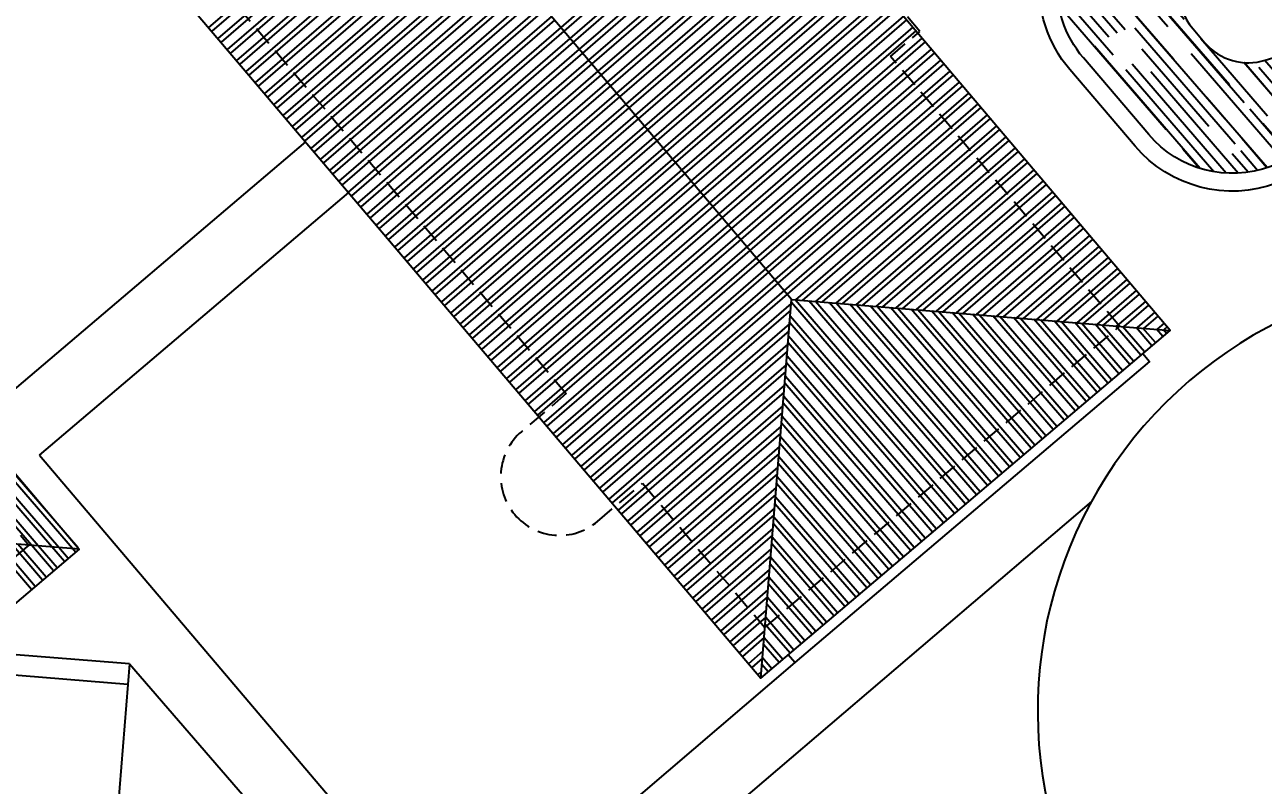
# Model space of a CAD drawing. Extents: x 714896 to 749292, y 8417558 to 8447149.
# Drawn here: x 742079.69 to 742103.91, y 8428947.44 to 8428962.31 of the extents above; entities that cross this region are included whole.
import ezdxf

# ---------------------------------------------------------------- set-up
doc = ezdxf.new("R2010")
doc.units = 0
doc.header["$MEASUREMENT"] = 0
doc.linetypes.add('HIDDEN', pattern=[0.375, 0.25, -0.125])
for name, color, linetype in [('LOTE', 7, 'CONTINUOUS'), ('REFERENCIA', 7, 'CONTINUOUS'), ('TEXTODERUA', 3, 'CONTINUOUS')]:
    doc.layers.add(name, color=color, linetype=linetype)
doc.styles.add('ROMANS', font='ROMANS.SHX', dxfattribs={"height": 1.5})

msp = doc.modelspace()

# ---------------------------------------------------------------- hatches: boundary and pattern name
at = {"layer": 'REFERENCIA'}
h = msp.add_hatch(dxfattribs=at)
h.set_pattern_fill('AR-RROOF', color=120, scale=0.5, angle=130.8484, style=0)
h.set_pattern_definition([(130.848438, (744460.59106, 8429025.0427), (-1.09768756, 0.50505646), [7.5, -1, 2.5, -0.5]), (130.848438, (744459.967, 8429025.3822), (-0.17600402, -0.81317131), [1.5, -0.165, 3, -0.375]), (130.848438, (744460.10605, 8429024.95385), (-1.95396506, 1.747639993), [4, -0.7, 2, -0.5])])
h.paths.add_polyline_path([(742104.227, 8428967.76), (742100.628, 8428964.69, 0.414214), (742100.388, 8428961.659), (742101.668, 8428960.159, 0.314675), (742104.051, 8428959.538, -0.055784), (742106.501, 8428960.146, 0.037734), (742106.376, 8428962.147, 0.046675), (742103.946, 8428961.616, -0.301865), (742102.765, 8428961.954), (742102.532, 8428962.227, -0.414214), (742102.657, 8428963.792), (742105.233, 8428965.989, 0.038342)])
h.paths.add_polyline_path([(742106.011, 8428969.281), (742105.145, 8428968.543, -0.035057), (742106.177, 8428966.794), (742106.577, 8428967.135, -0.414838), (742108.143, 8428967.009), (742110.196, 8428964.593), (742110.203, 8428964.638), (742110.2, 8428964.643), (742110.205, 8428964.646), (742110.233, 8428964.81), (742110.229, 8428964.816), (742110.234, 8428964.819), (742110.255, 8428964.943), (742110.255, 8428964.944), (742110.256, 8428964.945), (742110.196, 8428964.593), (742111.168, 8428963.448), (742111.263, 8428963.474), (742111.264, 8428963.475), (742111.265, 8428963.475), (742111.436, 8428963.522), (742111.439, 8428963.527), (742111.444, 8428963.524), (742111.605, 8428963.568), (742111.608, 8428963.573), (742111.614, 8428963.57), (742111.735, 8428963.604), (742111.735, 8428963.605), (742111.736, 8428963.604), (742111.168, 8428963.448), (742111.871, 8428962.62, -0.732956), (742111.364, 8428961.813, 0.007696), (742110.964, 8428961.91), (742111.059, 8428961.799), (742111.065, 8428961.798), (742111.065, 8428961.792), (742111.146, 8428961.697), (742111.147, 8428961.696), (742111.147, 8428961.695), (742110.964, 8428961.91, 0.064037), (742107.575, 8428962.238, -0.034552), (742107.702, 8428960.241, -0.081764), (742111.354, 8428959.736, 0.257142), (742113.386, 8428960.154), (742113.991, 8428960.67, 0.413589), (742114.178, 8428962.993), (742109.045, 8428969.037, 0.414838)])
h.paths.add_polyline_path([(742107.439, 8428967.995), (742109.66, 8428965.426), (742110.653, 8428966.284), (742108.432, 8428968.853)], flags=24)

# ---------------------------------------------------------------- linework, layer by layer
at = {"layer": 'LOTE'}
for p, q in [((742094.683, 8428956.937), (742083.225, 8428970.428)), ((742079.134, 8428954.884), (742085.179, 8428960.018)), ((742079.976, 8428953.893), (742086.02, 8428959.027)), ((742094.079, 8428949.537), (742094.683, 8428956.937)), ((742094.683, 8428956.937), (742102.083, 8428956.334)), ((742079.976, 8428953.893), (742092.772, 8428938.826)), ((742100.544, 8428952.986), (742089.063, 8428943.194)), ((742080.748, 8428952.057), (742077.225, 8428952.344)), ((742081.736, 8428949.812), (742079.269, 8428950.013)), ((742081.736, 8428949.812), (742081.506, 8428946.99)), ((742081.736, 8428949.812), (742091.893, 8428938.076)), ((742094.742, 8428949.838), (742088.18, 8428944.234)), ((742081.704, 8428949.414), (742079.237, 8428949.615))]:
    msp.add_line(p, q, dxfattribs=at)
at = {"layer": 'LOTE', "color": 30}
for p, q in [((742087.253, 8428965.686), (742083.281, 8428962.252)), ((742087.313, 8428965.614), (742083.342, 8428962.18)), ((742087.435, 8428965.471), (742083.463, 8428962.037)), ((742094.137, 8428965.69), (742090.166, 8428962.256)), ((742094.198, 8428965.618), (742090.226, 8428962.184)), ((742094.319, 8428965.475), (742090.348, 8428962.041)), ((742087.495, 8428965.4), (742083.524, 8428961.966)), ((742087.617, 8428965.257), (742083.645, 8428961.823)), ((742094.38, 8428965.404), (742090.408, 8428961.97)), ((742094.501, 8428965.261), (742090.53, 8428961.827)), ((742087.677, 8428965.186), (742083.706, 8428961.752)), ((742087.799, 8428965.043), (742083.827, 8428961.609)), ((742087.859, 8428964.971), (742083.888, 8428961.537)), ((742094.562, 8428965.189), (742090.59, 8428961.755)), ((742094.683, 8428965.047), (742090.712, 8428961.613)), ((742094.744, 8428964.975), (742090.773, 8428961.541)), ((742087.981, 8428964.828), (742084.009, 8428961.394)), ((742088.041, 8428964.757), (742084.07, 8428961.323)), ((742094.865, 8428964.832), (742090.894, 8428961.398)), ((742094.926, 8428964.761), (742090.955, 8428961.327)), ((742088.163, 8428964.614), (742084.191, 8428961.18)), ((742088.224, 8428964.542), (742084.252, 8428961.108)), ((742095.047, 8428964.618), (742091.076, 8428961.184)), ((742095.108, 8428964.546), (742091.137, 8428961.112)), ((742088.345, 8428964.4), (742084.373, 8428960.966)), ((742088.406, 8428964.328), (742084.434, 8428960.894)), ((742095.23, 8428964.403), (742091.258, 8428960.969)), ((742095.29, 8428964.332), (742091.319, 8428960.898)), ((742088.527, 8428964.185), (742084.556, 8428960.751)), ((742088.588, 8428964.114), (742084.616, 8428960.68)), ((742095.412, 8428964.189), (742091.44, 8428960.755)), ((742095.472, 8428964.118), (742091.501, 8428960.684)), ((742088.709, 8428963.971), (742084.738, 8428960.537)), ((742088.77, 8428963.899), (742084.798, 8428960.465)), ((742095.594, 8428963.975), (742091.622, 8428960.541)), ((742095.654, 8428963.903), (742091.683, 8428960.469)), ((742095.776, 8428963.76), (742091.804, 8428960.326)), ((742088.891, 8428963.756), (742084.92, 8428960.322)), ((742088.952, 8428963.685), (742084.98, 8428960.251)), ((742089.073, 8428963.542), (742085.102, 8428960.108)), ((742095.836, 8428963.689), (742091.865, 8428960.255)), ((742095.958, 8428963.546), (742091.986, 8428960.112)), ((742089.134, 8428963.471), (742085.162, 8428960.037)), ((742089.255, 8428963.328), (742085.284, 8428959.894)), ((742096.018, 8428963.474), (742092.047, 8428960.04)), ((742096.14, 8428963.331), (742092.168, 8428959.898)), ((742089.316, 8428963.256), (742085.344, 8428959.822)), ((742089.437, 8428963.113), (742085.466, 8428959.679)), ((742089.498, 8428963.042), (742085.527, 8428959.608)), ((742096.201, 8428963.26), (742092.229, 8428959.826)), ((742096.322, 8428963.117), (742092.35, 8428959.683)), ((742096.383, 8428963.046), (742092.411, 8428959.612)), ((742089.619, 8428962.899), (742085.648, 8428959.465)), ((742089.68, 8428962.827), (742085.709, 8428959.393)), ((742096.504, 8428962.903), (742092.533, 8428959.469)), ((742096.565, 8428962.831), (742092.593, 8428959.397)), ((742089.801, 8428962.684), (742085.83, 8428959.251)), ((742089.862, 8428962.613), (742085.891, 8428959.179)), ((742096.686, 8428962.688), (742092.715, 8428959.254)), ((742096.747, 8428962.617), (742092.775, 8428959.183)), ((742089.984, 8428962.47), (742086.012, 8428959.036)), ((742090.044, 8428962.399), (742086.073, 8428958.965)), ((742096.868, 8428962.474), (742092.897, 8428959.04)), ((742096.929, 8428962.402), (742092.957, 8428958.969)), ((742090.166, 8428962.256), (742086.194, 8428958.822)), ((742090.226, 8428962.184), (742086.255, 8428958.75)), ((742097.05, 8428962.26), (742093.079, 8428958.826)), ((742097.111, 8428962.188), (742093.139, 8428958.754)), ((742090.348, 8428962.041), (742086.376, 8428958.607)), ((742090.408, 8428961.97), (742086.437, 8428958.536)), ((742090.53, 8428961.827), (742086.558, 8428958.393)), ((742097.232, 8428962.045), (742093.261, 8428958.611)), ((742097.293, 8428961.974), (742093.321, 8428958.54)), ((742097.414, 8428961.831), (742093.443, 8428958.397)), ((742090.59, 8428961.755), (742086.619, 8428958.322)), ((742090.712, 8428961.613), (742086.74, 8428958.179)), ((742097.475, 8428961.759), (742093.504, 8428958.325)), ((742097.596, 8428961.616), (742093.625, 8428958.182)), ((742090.773, 8428961.541), (742086.801, 8428958.107)), ((742090.894, 8428961.398), (742086.922, 8428957.964)), ((742097.657, 8428961.545), (742093.686, 8428958.111)), ((742097.778, 8428961.402), (742093.807, 8428957.968)), ((742090.955, 8428961.327), (742086.983, 8428957.893)), ((742091.076, 8428961.184), (742087.104, 8428957.75)), ((742091.137, 8428961.112), (742087.165, 8428957.678)), ((742097.839, 8428961.331), (742093.868, 8428957.897)), ((742097.961, 8428961.188), (742093.989, 8428957.754)), ((742098.021, 8428961.116), (742094.05, 8428957.682)), ((742091.258, 8428960.969), (742087.287, 8428957.535)), ((742091.319, 8428960.898), (742087.347, 8428957.464)), ((742098.143, 8428960.973), (742094.171, 8428957.539)), ((742098.203, 8428960.902), (742094.232, 8428957.468)), ((742091.44, 8428960.755), (742087.469, 8428957.321)), ((742091.501, 8428960.684), (742087.529, 8428957.25)), ((742098.325, 8428960.759), (742094.353, 8428957.325)), ((742098.385, 8428960.687), (742094.414, 8428957.254)), ((742091.622, 8428960.541), (742087.651, 8428957.107)), ((742091.683, 8428960.469), (742087.711, 8428957.035)), ((742098.507, 8428960.545), (742094.535, 8428957.111)), ((742098.567, 8428960.473), (742094.596, 8428957.039)), ((742091.804, 8428960.326), (742087.833, 8428956.892)), ((742091.865, 8428960.255), (742087.893, 8428956.821)), ((742098.689, 8428960.33), (742094.758, 8428956.931)), ((742098.749, 8428960.259), (742094.889, 8428956.92)), ((742091.986, 8428960.112), (742088.015, 8428956.678)), ((742092.047, 8428960.04), (742088.076, 8428956.606)), ((742092.168, 8428959.898), (742088.197, 8428956.464)), ((742098.871, 8428960.116), (742095.151, 8428956.899)), ((742098.932, 8428960.044), (742095.282, 8428956.888)), ((742099.053, 8428959.901), (742095.544, 8428956.867)), ((742092.229, 8428959.826), (742088.258, 8428956.392)), ((742092.35, 8428959.683), (742088.379, 8428956.249)), ((742099.114, 8428959.83), (742095.675, 8428956.856)), ((742099.235, 8428959.687), (742095.937, 8428956.835)), ((742092.411, 8428959.612), (742088.44, 8428956.178)), ((742092.533, 8428959.469), (742088.561, 8428956.035)), ((742099.296, 8428959.616), (742096.068, 8428956.824)), ((742099.417, 8428959.473), (742096.33, 8428956.803)), ((742099.478, 8428959.401), (742096.461, 8428956.792)), ((742092.593, 8428959.397), (742088.622, 8428955.963)), ((742092.715, 8428959.254), (742088.743, 8428955.82)), ((742092.775, 8428959.183), (742088.804, 8428955.749)), ((742099.599, 8428959.258), (742096.722, 8428956.771)), ((742099.66, 8428959.187), (742096.853, 8428956.76)), ((742092.897, 8428959.04), (742088.925, 8428955.606)), ((742092.957, 8428958.969), (742088.986, 8428955.535)), ((742099.781, 8428959.044), (742097.115, 8428956.739)), ((742099.842, 8428958.972), (742097.246, 8428956.728)), ((742093.079, 8428958.826), (742089.107, 8428955.392)), ((742093.139, 8428958.754), (742089.168, 8428955.32)), ((742099.963, 8428958.829), (742097.508, 8428956.707)), ((742100.024, 8428958.758), (742097.639, 8428956.696)), ((742093.261, 8428958.611), (742089.289, 8428955.177)), ((742093.321, 8428958.54), (742089.35, 8428955.106)), ((742100.145, 8428958.615), (742097.901, 8428956.675)), ((742100.206, 8428958.544), (742098.032, 8428956.664)), ((742093.443, 8428958.397), (742089.471, 8428954.963)), ((742093.504, 8428958.325), (742089.532, 8428954.891)), ((742100.327, 8428958.401), (742098.294, 8428956.643)), ((742100.388, 8428958.329), (742098.425, 8428956.632)), ((742093.625, 8428958.182), (742089.653, 8428954.749)), ((742093.686, 8428958.111), (742089.714, 8428954.677)), ((742093.807, 8428957.968), (742089.836, 8428954.534)), ((742100.509, 8428958.186), (742098.687, 8428956.611)), ((742100.57, 8428958.115), (742098.818, 8428956.6)), ((742100.692, 8428957.972), (742099.08, 8428956.579)), ((742093.868, 8428957.897), (742089.896, 8428954.463)), ((742093.989, 8428957.754), (742090.018, 8428954.32)), ((742100.752, 8428957.901), (742099.211, 8428956.568)), ((742100.874, 8428957.758), (742099.473, 8428956.547)), ((742094.05, 8428957.682), (742090.078, 8428954.248)), ((742094.171, 8428957.539), (742090.2, 8428954.105)), ((742094.232, 8428957.468), (742090.26, 8428954.034)), ((742100.934, 8428957.686), (742099.604, 8428956.536)), ((742101.056, 8428957.543), (742099.866, 8428956.515)), ((742101.116, 8428957.472), (742099.997, 8428956.504)), ((742094.353, 8428957.325), (742090.382, 8428953.891)), ((742094.414, 8428957.254), (742090.442, 8428953.82)), ((742101.238, 8428957.329), (742100.259, 8428956.483)), ((742101.298, 8428957.257), (742100.39, 8428956.472)), ((742094.535, 8428957.111), (742090.564, 8428953.677)), ((742094.596, 8428957.039), (742090.624, 8428953.605)), ((742101.42, 8428957.114), (742100.652, 8428956.451)), ((742101.481, 8428957.043), (742100.783, 8428956.44)), ((742094.676, 8428956.861), (742090.746, 8428953.462)), ((742098.082, 8428952.937), (742094.677, 8428956.875)), ((742098.154, 8428952.998), (742094.752, 8428956.932)), ((742098.297, 8428953.119), (742095.019, 8428956.91)), ((742098.368, 8428953.18), (742095.152, 8428956.899)), ((742098.511, 8428953.301), (742095.419, 8428956.877)), ((742098.583, 8428953.362), (742095.552, 8428956.866)), ((742098.726, 8428953.483), (742095.819, 8428956.845)), ((742098.797, 8428953.544), (742095.952, 8428956.834)), ((742098.94, 8428953.665), (742096.219, 8428956.812)), ((742099.011, 8428953.726), (742096.352, 8428956.801)), ((742099.154, 8428953.847), (742096.619, 8428956.779)), ((742099.226, 8428953.908), (742096.752, 8428956.769)), ((742099.369, 8428954.029), (742097.019, 8428956.747)), ((742099.44, 8428954.09), (742097.152, 8428956.736)), ((742101.602, 8428956.9), (742101.045, 8428956.419)), ((742101.663, 8428956.829), (742101.176, 8428956.408)), ((742094.665, 8428956.727), (742090.807, 8428953.391)), ((742097.94, 8428952.815), (742094.656, 8428956.613)), ((742099.583, 8428954.211), (742097.419, 8428956.714)), ((742099.655, 8428954.272), (742097.552, 8428956.703)), ((742099.797, 8428954.393), (742097.819, 8428956.682)), ((742099.869, 8428954.454), (742097.952, 8428956.671)), ((742100.012, 8428954.575), (742098.219, 8428956.649)), ((742100.083, 8428954.636), (742098.352, 8428956.638)), ((742100.226, 8428954.758), (742098.619, 8428956.616)), ((742100.298, 8428954.818), (742098.752, 8428956.605)), ((742100.441, 8428954.94), (742099.019, 8428956.584)), ((742100.512, 8428955), (742099.152, 8428956.573)), ((742100.655, 8428955.122), (742099.419, 8428956.551)), ((742100.726, 8428955.182), (742099.552, 8428956.54)), ((742100.869, 8428955.304), (742099.819, 8428956.519)), ((742100.941, 8428955.364), (742099.952, 8428956.508)), ((742101.784, 8428956.686), (742101.438, 8428956.387)), ((742101.845, 8428956.614), (742101.569, 8428956.376)), ((742094.644, 8428956.461), (742090.928, 8428953.248)), ((742094.633, 8428956.327), (742090.989, 8428953.176)), ((742097.868, 8428952.755), (742094.645, 8428956.482)), ((742101.084, 8428955.486), (742100.219, 8428956.486)), ((742101.155, 8428955.546), (742100.352, 8428956.475)), ((742101.298, 8428955.668), (742100.619, 8428956.453)), ((742101.37, 8428955.729), (742100.752, 8428956.442)), ((742101.513, 8428955.85), (742101.019, 8428956.421)), ((742101.584, 8428955.911), (742101.152, 8428956.41)), ((742101.727, 8428956.032), (742101.419, 8428956.388)), ((742101.798, 8428956.093), (742101.552, 8428956.377)), ((742101.941, 8428956.214), (742101.819, 8428956.356)), ((742101.966, 8428956.471), (742101.831, 8428956.355)), ((742102.013, 8428956.275), (742101.952, 8428956.345)), ((742102.027, 8428956.4), (742101.962, 8428956.344)), ((742094.611, 8428956.061), (742091.11, 8428953.033)), ((742097.654, 8428952.573), (742094.613, 8428956.089)), ((742097.725, 8428952.633), (742094.624, 8428956.22)), ((742094.6, 8428955.927), (742091.171, 8428952.962)), ((742097.511, 8428952.451), (742094.592, 8428955.827)), ((742094.578, 8428955.661), (742091.292, 8428952.819)), ((742094.568, 8428955.527), (742091.353, 8428952.748)), ((742097.439, 8428952.391), (742094.581, 8428955.696)), ((742097.225, 8428952.209), (742094.549, 8428955.303)), ((742097.296, 8428952.269), (742094.56, 8428955.434)), ((742094.546, 8428955.261), (742091.474, 8428952.605)), ((742094.535, 8428955.127), (742091.535, 8428952.533)), ((742097.082, 8428952.087), (742094.528, 8428955.041)), ((742094.513, 8428954.861), (742091.656, 8428952.39)), ((742097.011, 8428952.027), (742094.517, 8428954.91)), ((742094.502, 8428954.727), (742091.717, 8428952.319)), ((742096.868, 8428951.905), (742094.496, 8428954.648)), ((742094.481, 8428954.461), (742091.838, 8428952.176)), ((742094.47, 8428954.327), (742091.899, 8428952.105)), ((742096.796, 8428951.844), (742094.485, 8428954.517)), ((742096.582, 8428951.662), (742094.453, 8428954.124)), ((742096.653, 8428951.723), (742094.464, 8428954.255)), ((742080.616, 8428952.068), (742079.042, 8428953.887)), ((742080.722, 8428952.088), (742079.113, 8428953.948)), ((742094.448, 8428954.061), (742092.02, 8428951.962)), ((742094.437, 8428953.927), (742092.081, 8428951.89)), ((742096.439, 8428951.541), (742094.432, 8428953.862)), ((742080.216, 8428952.1), (742078.828, 8428953.705)), ((742080.349, 8428952.089), (742078.899, 8428953.766)), ((742094.415, 8428953.661), (742092.202, 8428951.747)), ((742096.367, 8428951.48), (742094.421, 8428953.731)), ((742079.816, 8428952.133), (742078.613, 8428953.523)), ((742079.949, 8428952.122), (742078.685, 8428953.584)), ((742094.405, 8428953.527), (742092.263, 8428951.676)), ((742096.224, 8428951.359), (742094.4, 8428953.469)), ((742094.383, 8428953.261), (742092.384, 8428951.533)), ((742094.372, 8428953.127), (742092.445, 8428951.461)), ((742096.153, 8428951.298), (742094.389, 8428953.338)), ((742094.35, 8428952.861), (742092.567, 8428951.318)), ((742095.939, 8428951.116), (742094.357, 8428952.945)), ((742096.01, 8428951.177), (742094.368, 8428953.076)), ((742094.339, 8428952.727), (742092.627, 8428951.247)), ((742095.796, 8428950.995), (742094.336, 8428952.683)), ((742094.318, 8428952.461), (742092.749, 8428951.104)), ((742095.724, 8428950.934), (742094.325, 8428952.552)), ((742079.82, 8428951.268), (742079.016, 8428952.198)), ((742079.891, 8428951.329), (742079.149, 8428952.187)), ((742080.034, 8428951.45), (742079.416, 8428952.165)), ((742080.106, 8428951.511), (742079.549, 8428952.154)), ((742094.307, 8428952.327), (742092.809, 8428951.033)), ((742095.51, 8428950.752), (742094.293, 8428952.159)), ((742095.581, 8428950.813), (742094.304, 8428952.29)), ((742080.248, 8428951.632), (742079.816, 8428952.133)), ((742080.32, 8428951.693), (742079.949, 8428952.122)), ((742080.463, 8428951.814), (742080.216, 8428952.1)), ((742080.534, 8428951.875), (742080.349, 8428952.089)), ((742080.677, 8428951.996), (742080.616, 8428952.068)), ((742094.285, 8428952.061), (742092.931, 8428950.89)), ((742094.274, 8428951.927), (742092.991, 8428950.818)), ((742095.367, 8428950.631), (742094.272, 8428951.897)), ((742094.252, 8428951.661), (742093.113, 8428950.675)), ((742095.296, 8428950.57), (742094.261, 8428951.766)), ((742094.242, 8428951.527), (742093.173, 8428950.604)), ((742095.153, 8428950.449), (742094.24, 8428951.504)), ((742094.22, 8428951.261), (742093.295, 8428950.461)), ((742095.081, 8428950.388), (742094.229, 8428951.373)), ((742094.209, 8428951.127), (742093.355, 8428950.389)), ((742094.867, 8428950.206), (742094.197, 8428950.98)), ((742094.938, 8428950.267), (742094.208, 8428951.111)), ((742094.187, 8428950.861), (742093.477, 8428950.247)), ((742094.176, 8428950.727), (742093.538, 8428950.175)), ((742094.724, 8428950.084), (742094.176, 8428950.718)), ((742094.155, 8428950.461), (742093.659, 8428950.032)), ((742094.652, 8428950.024), (742094.165, 8428950.587)), ((742094.144, 8428950.327), (742093.72, 8428949.961)), ((742094.509, 8428949.902), (742094.144, 8428950.325)), ((742094.122, 8428950.061), (742093.841, 8428949.818)), ((742094.438, 8428949.842), (742094.133, 8428950.194)), ((742094.111, 8428949.927), (742093.902, 8428949.746)), ((742094.224, 8428949.66), (742094.101, 8428949.802)), ((742094.295, 8428949.72), (742094.112, 8428949.932)), ((742094.089, 8428949.661), (742094.023, 8428949.603)), ((742094.081, 8428949.538), (742094.08, 8428949.54))]:
    msp.add_line(p, q, dxfattribs=at)
at = {"layer": 'LOTE'}
msp.add_lwpolyline([(742087.226, 8428973.827), (742079.223, 8428967.03), (742094.079, 8428949.537), (742102.083, 8428956.334)], close=True, dxfattribs=at)
at = {"layer": 'LOTE', "linetype": 'HIDDEN', "ltscale": 1.5}
msp.add_lwpolyline([(742080.21, 8428966.949), (742090.276, 8428955.097), (742089.399, 8428954.353, 0.414214), (742089.267, 8428952.732), (742089.267, 8428952.732, 0.414214), (742090.888, 8428952.6), (742091.765, 8428953.344), (742094.16, 8428950.524), (742101.096, 8428956.414), (742096.616, 8428961.689), (742097.188, 8428962.174), (742096.023, 8428963.546), (742095.451, 8428963.061), (742087.146, 8428972.84)], format="xyb", close=True, dxfattribs=at)
at = {"layer": 'LOTE', "color": 7, "linetype": 'CONTINUOUS'}
msp.add_lwpolyline([(742114.218, 8428960.404), (742113.613, 8428959.888, -0.257142), (742111.251, 8428959.402, 0.165338), (742104.172, 8428959.21, -0.314675), (742101.401, 8428959.931), (742100.121, 8428961.432, -0.414214), (742100.401, 8428964.957), (742105.784, 8428969.548, -0.414838), (742109.312, 8428969.264), (742114.445, 8428963.22, -0.413589)], format="xyb", close=True, dxfattribs=at)
for points in [[(742106.501, 8428960.146, 0.055784), (742104.051, 8428959.538, -0.314675), (742101.668, 8428960.159), (742100.388, 8428961.659, -0.414214), (742100.628, 8428964.69), (742104.227, 8428967.76)], [(742105.233, 8428965.989), (742102.657, 8428963.792, 0.414214), (742102.532, 8428962.227), (742102.765, 8428961.954, 0.301865), (742103.946, 8428961.616, -0.046675), (742106.376, 8428962.147, -0.046675)]]:
    msp.add_lwpolyline(points, format="xyb", dxfattribs=at)
at = {"layer": 'LOTE'}
msp.add_lwpolyline([(742119.738, 8428961.826), (742115.236, 8428957.986, -0.257142), (742110.511, 8428957.014, 0.652906), (742100.312, 8428945.257), (742092.772, 8428938.826)], format="xyb", dxfattribs=at)
for points in [[(742101.549, 8428955.881), (742101.679, 8428955.728), (742094.742, 8428949.838), (742094.613, 8428949.99)], [(742079.13, 8428953.962), (742080.748, 8428952.057), (742072.059, 8428944.677), (742070.441, 8428946.583)]]:
    msp.add_lwpolyline(points, dxfattribs=at)
at = {"layer": 'LOTE', "linetype": 'HIDDEN', "ltscale": 1.5}
msp.add_lwpolyline([(742078.143, 8428954.043), (742079.762, 8428952.137), (742072.14, 8428945.664), (742070.521, 8428947.569)], dxfattribs=at)

# ---------------------------------------------------------------- texts
at = {"layer": 'TEXTODERUA', "style": 'ROMANS'}
for s, height, rotation, p in [('RU. JOAQUIM MARQUES ', 6, 315.4654, (742010.834, 8428970.663)), ('RU.02-COND.ECO SPA', 3.5, 40.4692, (742088.509, 8428924.589))]:
    msp.add_text(s, height=height, rotation=rotation, dxfattribs=at).set_placement(p)

doc.saveas('drawing.dxf')
